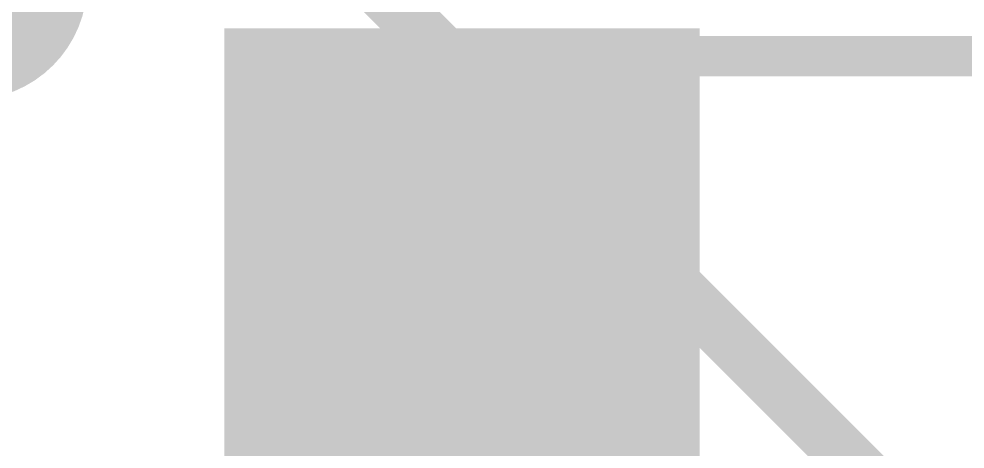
# Model space of a CAD drawing. Extents: x -11.8 to 66.2, y -19.6 to 35.5.
# Drawn here: x 8.313 to 11.897, y 21.347 to 22.976 of the extents above; entities that cross this region are included whole.
import ezdxf

# ---------------------------------------------------------------- set-up
doc = ezdxf.new("R2010")
doc.units = 0
for name, color, linetype in [('1', 12, 'CONTINUOUS'), ('16', 132, 'CONTINUOUS'), ('18', 110, 'CONTINUOUS'), ('21', 41, 'CONTINUOUS'), ('51', 53, 'CONTINUOUS')]:
    doc.layers.add(name, color=color, linetype=linetype)

# ---------------------------------------------------------------- blocks, each defined once
blk = doc.blocks.new('RECT')
blk.add_solid([(-0.5, -0.5), (0.5, -0.5), (-0.5, 0.5), (0.5, 0.5)])
blk = doc.blocks.new('ROUNDV')
at = {"const_width": 0.5}
blk.add_lwpolyline([(0, -0.25, 1), (0, 0.25, 1), (0, -0.25)], format="xyb", dxfattribs=at)

msp = doc.modelspace()

# ---------------------------------------------------------------- linework, layer by layer
at = {"layer": '16', "const_width": 0.2032}
msp.add_lwpolyline([(9.5885, 23.1775), (11.557, 21.209)], dxfattribs=at)
at = {"layer": '21', "const_width": 0.1524}
msp.add_lwpolyline([(11.165, 22.835), (13.219, 22.835)], dxfattribs=at)
at = {"layer": '21', "const_width": 0.0762}
msp.add_lwpolyline([(11.165, 22.8731, 1), (11.165, 22.7969)], format="xyb", dxfattribs=at)
at = {"layer": '51', "const_width": 0.1524}
msp.add_lwpolyline([(10.53, 22.835), (13.854, 22.835)], dxfattribs=at)
at = {"layer": '51', "const_width": 0.0762}
msp.add_lwpolyline([(10.53, 22.8731, 1), (10.53, 22.7969)], format="xyb", dxfattribs=at)

# ---------------------------------------------------------------- block references
at = {"layer": '1', "xscale": 1.8, "yscale": 2.7}
msp.add_blockref('RECT', (9.992, 21.59), dxfattribs=at)
at = {"layer": '18', "xscale": 0.889, "yscale": 0.889}
msp.add_blockref('ROUNDV', (8.128, 23.114), dxfattribs=at)
msp.add_blockref('ROUNDV', (8.128, 23.114), dxfattribs=at)
at = {"layer": '51', "xscale": 0.8499, "yscale": 2.65}
msp.add_blockref('RECT', (10.1278, 21.5942), dxfattribs=at)

doc.saveas('drawing.dxf')
